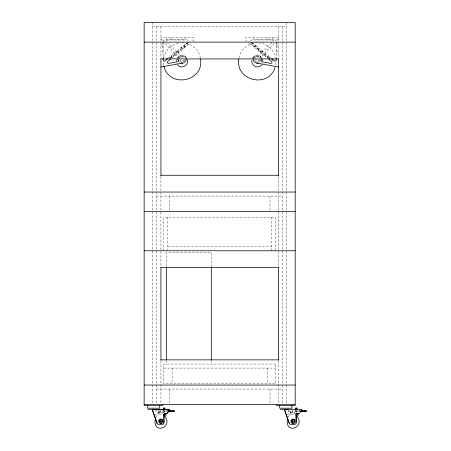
<?xml version="1.0" encoding="UTF-8"?>
<svg xmlns="http://www.w3.org/2000/svg" width="451" height="451" viewBox="0 0 451 451"><rect width="100%" height="100%" fill="white"/><g stroke="black" fill="none" stroke-linecap="round" stroke-linejoin="round"><path stroke-width="0.34" stroke-dasharray="2.25 1.69" d="M163.504 411.509L163.504 409.452M164.846 411.509L164.846 409.311M167.09 410.776L167.09 409.311M276.209 59.329L276.209 41.672M291.233 413.155L287.992 415.258L287.614 414.892L288.33 414.074L290.624 412.755L290.624 411.504L287.975 411.504L287.98 410.771L299.814 410.776M295.687 411.509L295.687 409.452M297.029 411.509L297.029 409.311M299.272 410.776L299.272 409.311M163.138 41.672L163.138 59.329M275.984 62.728L275.662 65.153M163.685 57.863C165.167 49.757 172.564 43.273 180.795 42.856M239.002 57.863C240.546 49.328 248.664 42.665 257.335 42.817M262.696 62.576L262.51 63.264M163.955 412.49L164.232 411.509L167.682 411.509L155.804 411.504L155.804 410.771L168.33 410.776M296.132 412.49L296.408 411.509L299.864 411.509L293.838 411.509M163.955 412.49L164.232 411.509M296.132 412.49L296.414 411.509M186.353 58.179L186.128 57.903A4.076 4.076 0 0 0 180.879 55.152L180.631 55.247A4.076 4.076 0 0 0 178.427 57.452L178.331 57.705A4.076 4.076 0 0 0 178.252 57.959M155.911 417.152C157.089 414.875 159.857 413.511 162.354 414.294M288.093 417.152C289.39 414.542 292.936 413.15 295.495 414.773M176.916 58.1C179.109 54.515 184.921 54.515 187.114 58.1M252.239 58.1C254.432 54.515 260.238 54.515 262.431 58.1M262.194 65.237L262.431 64.916M269.151 58.923L270.048 57.824C269.901 56.149 265.865 55.372 267.866 57.181L266.496 56.747L268.976 58.089M177.677 58.179C179.616 55.479 184.014 55.332 186.128 57.903M252.994 58.179C255.007 55.36 259.663 55.36 261.67 58.179M271.823 42.789L263.75 50.867A1.099 1.099 0 0 1 262.33 50.986L262.273 50.94M173.652 53.742L173.703 53.692A1.099 1.099 0 0 0 173.731 52.113L165.021 43.397A1.099 1.099 0 0 0 163.138 44.102M178.81 52.367L178.754 52.412A1.099 1.099 0 0 0 178.731 53.996L179.656 54.921A1.099 1.099 0 0 0 180.738 55.202M168.206 58.196L187.058 42.777M188.394 42.208L185.975 44.514L187.002 43.674L187.734 44.576L188.259 44.147L187.52 43.251L188.552 42.405M170.371 58.089L172.857 56.747L171.481 57.181C173.483 55.372 169.446 56.149 169.305 57.824L170.196 58.923M171.814 58.089L190.407 42.879M192.515 41.154L193.569 40.291A1.099 1.099 0 0 0 193.969 39.44L193.969 37.76L160.934 37.76M177.074 50.94L177.017 50.986A1.099 1.099 0 0 1 175.602 50.867L167.524 42.789M175.383 55.169L175.445 55.123A1.099 1.099 0 0 1 176.86 55.242L178.1 56.482A1.099 1.099 0 0 1 178.376 57.559M163.814 412.981C161.001 411.605 157.354 412.411 155.437 414.892L155.809 415.258L159.051 413.155L160.911 412.907M157.906 412.919L159.857 412.332M290.089 412.919L292.039 412.332L294.052 412.349L295.997 412.981M290.624 412.755L292.039 412.332M163.138 41.064A1.099 1.099 0 0 1 164.237 39.964L187.407 39.964A1.099 1.099 0 0 1 188.507 41.159M152.545 26.57L286.802 26.57M278.414 37.76L245.378 37.76L245.378 39.44A1.099 1.099 0 0 0 245.778 40.291L246.832 41.154M160.934 39.767L162.405 39.767L162.405 53.083L160.934 53.083M278.414 39.767L276.942 39.767L276.942 53.083L278.414 53.083M250.841 41.159A1.099 1.099 0 0 1 251.94 39.964L275.11 39.964A1.099 1.099 0 0 1 276.209 41.064M160.934 45.162L162.405 45.162M276.942 45.162L278.414 45.162M156.565 196.061L282.783 196.061M167.755 246.759L271.598 246.759M163.736 368.084L275.617 368.084M156.565 389.061L282.783 389.061M287.98 411.504L290.624 411.504M182.018 42.817C190.683 42.665 198.801 49.328 200.345 57.863M258.558 42.856C266.789 43.273 274.18 49.757 275.662 57.863M293.708 413.015L296.657 414.091M161.531 413.015L162.76 413.229M261.095 57.959A4.076 4.076 0 0 0 261.016 57.705L260.926 57.452A4.076 4.076 0 0 0 258.722 55.247L258.468 55.152A4.076 4.076 0 0 0 253.225 57.959M254.623 67.007L254.99 67.171M263.965 55.169L263.903 55.123A1.099 1.099 0 0 0 262.488 55.242L261.253 56.482A1.099 1.099 0 0 0 260.971 57.559M252.295 42.777L271.147 58.196M250.953 42.208L253.377 44.514L252.346 43.674L251.613 44.576L251.094 44.147L251.827 43.251L250.795 42.405M248.941 42.879L267.533 58.089M265.701 53.742L265.645 53.692A1.099 1.099 0 0 1 265.616 52.113L274.332 43.397A1.099 1.099 0 0 1 276.209 44.102M260.537 52.367L260.593 52.412A1.099 1.099 0 0 1 260.622 53.996L259.691 54.921A1.099 1.099 0 0 1 258.609 55.202M176.837 63.264L176.651 62.576M163.685 65.153L163.363 62.728M286.802 22.55L286.802 404.62M282.783 26.57L282.783 404.62M278.414 26.57L278.414 58.252M278.414 176.521L278.414 266.637M278.414 360.969L278.414 404.62M275.617 250.779L275.617 217.213L163.736 217.213L163.736 250.779M272.94 37.76L272.94 39.231L253.812 39.231L253.812 37.76M271.598 217.213L271.598 250.779M270.019 196.061L270.019 211.62M270.019 389.061L270.019 404.62M267.618 37.76L267.618 39.231M267.223 368.084L267.223 383.643M211.282 266.958L211.282 252.177L166.532 252.177L166.532 266.958M211.282 360.546L211.282 364.064M185.536 37.76L185.536 39.231L166.413 39.231L166.413 37.76M172.124 368.084L172.124 383.643M171.73 37.76L171.73 39.231M169.328 196.061L169.328 211.62M169.328 389.061L169.328 404.62M167.755 217.213L167.755 250.079M166.532 360.546L166.532 364.064M160.934 26.57L160.934 58.252M160.934 176.521L160.934 266.637M160.934 360.969L160.934 404.62M158.448 411.504L158.442 412.755M156.565 26.57L156.565 403.916M152.545 22.55L152.545 404.62M259.906 60.152A2.971 2.971 0 0 1 255.672 61.59M255.508 61.483A2.971 2.971 0 0 1 255.351 61.37M254.494 60.327A2.971 2.971 0 0 1 254.285 59.78M254.285 58.241A2.971 2.971 0 0 1 260.03 58.241M259.286 59.583A2.204 2.204 0 0 1 255.035 59.583M255.255 57.914A2.204 2.204 0 0 1 259.066 57.914M259.844 62.075A4.076 4.076 0 0 1 259.195 62.542M272.071 39.964A1.099 1.099 0 0 1 273.092 41.188M184.938 60.152A2.971 2.971 0 0 1 179.318 59.78M179.318 58.241A2.971 2.971 0 0 1 185.062 58.241M184.318 59.583A2.204 2.204 0 0 1 180.062 59.583M180.282 57.914A2.204 2.204 0 0 1 184.098 57.914M180.152 62.542A4.076 4.076 0 0 1 179.306 61.894M166.261 41.188A1.099 1.099 0 0 1 167.282 39.964M173.832 55.546L173.252 56.426L173.618 54.295L174.12 53.883L176.302 53.928L173.832 55.546M176.24 52.243C176.403 55.101 180.795 50.315 178.54 51.363L178.731 51.594L177.328 52.744L176.764 52.051L178.821 50.642L178.455 50.433L176.24 52.243M174.03 54.317L173.894 55.169L174.875 54.368L174.03 54.317M171.577 56.713L170.219 57.903L169.971 57.598L171.262 56.55L171.577 56.713M267.793 56.663L269.129 57.903L269.377 57.598L267.793 56.663M260.137 51.115L260.221 51.594L262.302 53.229L263.13 52.395L260.892 50.433L260.526 50.642L262.589 52.051L262.02 52.744L260.137 51.115M181.37 47.958L180.501 49.43L180.124 48.973L179.599 49.401L180.496 50.495L181.02 50.067L180.625 49.587L183.196 48.285L181.06 49.069L182.119 47.338L181.37 47.958M253.265 45.579L255.407 47.676L256.303 46.583L254.014 44.711L255.632 46.346L255.429 46.588L254.246 45.929L255.277 46.774L255.057 47.045L253.265 45.579M258.722 49.587L258.327 50.067L258.851 50.495L259.748 49.401L259.224 48.973L258.851 49.43L257.228 47.338L258.288 49.069L256.151 48.285L258.722 49.587M185.338 44.711L183.044 46.583L183.94 47.676L186.252 45.788L184.29 47.045L184.07 46.774L184.949 45.743L183.918 46.588L183.72 46.346L185.338 44.711M265.323 54.317L264.472 54.368L265.453 55.169L265.323 54.317M264.094 54.385L263.046 53.928L265.227 53.883L265.729 54.295L266.101 56.426L264.094 54.385M275.617 364.064L163.736 364.064L163.736 383.643L275.617 383.643L275.617 364.064"/><path stroke-width="0.68" d="M163.504 409.452L163.504 408.132L164.846 408.132L164.846 409.311M152.613 409.305L152.325 409.745L157.072 423.337L157.94 424.273A1.161 1.161 0 0 0 158.34 424.346L162.896 424.329L163.578 423.929L163.922 422.925L163.989 413.883L167.225 413.358L169.672 409.88L169.604 409.435L148.103 409.305M173.207 410.782L173.207 411.515L168.375 411.509L174.667 411.515L174.667 410.782L168.33 410.776M295.687 409.452L295.687 408.132L297.029 408.132L297.029 409.311M288.155 409.305L284.744 409.311L284.496 409.688L289.254 423.337L290.123 424.273A1.161 1.161 0 0 0 290.517 424.346L295.072 424.329L295.755 423.929L296.104 422.925L296.138 413.95L296.538 413.584L299.402 413.358L301.849 409.88L301.533 409.305M305.383 410.782L305.383 411.515L300.552 411.509L306.849 411.515L306.849 410.782L300.513 410.776M163.927 414.103L163.922 422.925M296.104 414.103L296.104 422.925M238.804 59.07C235.264 80.859 268.57 88.621 275.031 67.515M176.595 60.795L176.837 59.752M251.968 60.44C250.57 65.846 258.53 69.454 261.67 64.837M260.926 60.569L261.016 60.321A4.076 4.076 0 0 0 261.225 58.748M155.398 418.224C151.863 435.976 175.214 427.024 163.803 415.01M287.575 418.224C284.045 435.976 307.39 427.024 295.98 415.01M167.406 413.178L169.672 409.88M167.659 58.641L164.936 60.874A1.099 1.099 0 0 1 163.138 60.017L163.138 58.641M170.794 58.923L167.733 61.426A1.099 1.099 0 0 0 168.629 63.365L177.485 61.764A1.099 1.099 0 0 0 178.354 60.395L178.331 60.321A4.076 4.076 0 0 1 178.122 58.748M160.934 66.99L182.982 63.01A4.076 4.076 0 0 0 186.257 58.748M164.361 413.584L166.701 413.573M296.538 413.584L298.878 413.573M152.562 409.311L169.407 409.311M144.151 42.129L295.196 42.129M160.934 58.912L278.414 58.912M160.934 175.259L278.414 175.259M144.151 192.041L295.196 192.041M144.151 211.62L295.196 211.62M144.151 250.779L295.196 250.779M160.934 267.561L278.414 267.561M160.934 359.864L278.414 359.864M144.151 385.041L295.196 385.041M144.151 404.62L295.196 404.62M280.28 409.305L301.589 409.311M301.978 410.771L302.88 410.776M295.687 408.132L297.029 408.132M163.504 408.132L164.846 408.132M304.628 410.776L304.414 410.776M169.711 410.771L170.703 410.776L169.801 410.771M172.141 410.776L172.445 410.776M278.414 66.99L256.365 63.01A4.076 4.076 0 0 1 253.096 58.748M296.572 413.375L298.472 415.05L298.122 415.444L296.657 414.091M164.395 413.375L166.295 415.05L165.945 415.444L164.48 414.091M271.688 58.641L274.411 60.874A1.099 1.099 0 0 0 276.209 60.017L276.209 58.641M272.049 59.464L273.007 60.254M268.554 58.923L271.615 61.426A1.099 1.099 0 0 1 270.718 63.365L261.862 61.764A1.099 1.099 0 0 1 260.994 60.395M177.677 64.837C181.043 69.781 189.431 65.294 187.193 59.752M178.354 60.395L178.427 60.569A4.076 4.076 0 0 0 178.658 61.048M284.502 409.745L289.254 423.337M152.337 409.801L157.072 423.337M262.51 59.752L262.758 60.795M163.961 66.348C169.266 88.537 204.14 81.603 200.543 59.07M291.921 405.376L291.921 408.189L279.609 408.189L279.609 405.376M278.414 58.641L278.414 175.817M278.414 267.342L278.414 360.27M276.333 404.62L276.333 405.376L295.196 405.376L295.196 22.55L144.151 22.55L144.151 405.376L163.014 405.376L163.014 404.62M211.282 266.958L211.282 359.842M166.532 266.958L166.532 359.842M160.934 58.641L160.934 175.817M160.934 267.342L160.934 360.27M159.744 405.376L159.744 408.189L147.426 408.189L147.426 405.376M258.214 62.948A4.076 4.076 0 0 1 256.63 63.05M182.723 63.05A4.076 4.076 0 0 1 181.133 62.948M158.848 420.62C157.867 423.354 162.242 424.983 162.749 421.877C163.724 419.142 159.355 417.513 158.848 420.62M291.03 420.62C290.049 423.354 294.418 424.983 294.926 421.877C295.907 419.142 291.532 417.513 291.03 420.62M160.201 411.87L160.522 412.028L160.201 411.87M159.304 420.783C161.373 428.506 164.553 415.315 159.304 420.783M160.105 421.031C160.939 424.165 162.259 418.849 160.105 421.031M292.383 411.87L292.705 412.028L292.383 411.87M291.481 420.783C293.556 428.506 296.73 415.315 291.481 420.783M292.287 421.031C293.122 424.165 294.441 418.849 292.287 421.031"/></g></svg>
